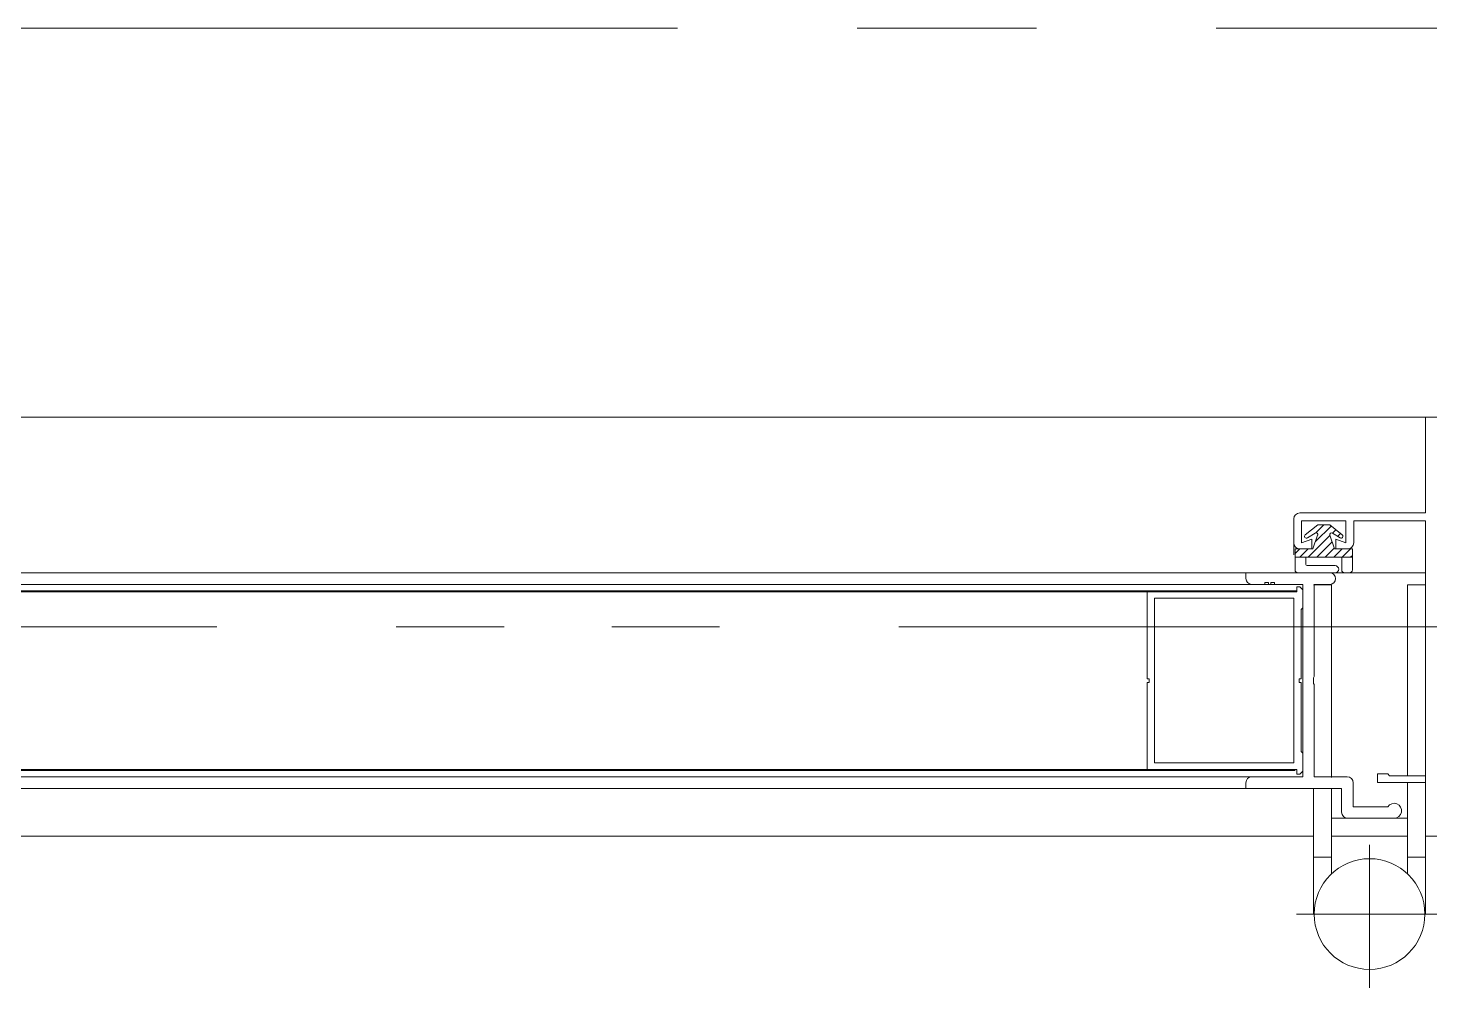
# Model space of a CAD drawing. Units: millimetres at full size, sheet at 1:30. Extents: x -16828 to 149130, y 47892 to 100313.
# Drawn here: x -4723.6 to -4489.3, y 55985.5 to 56145.9 of the extents above; entities that cross this region are included whole.
import ezdxf

# ---------------------------------------------------------------- set-up
doc = ezdxf.new("R2010")
doc.units = ezdxf.units.MM
doc.header["$LTSCALE"] = 30
for name, pattern in [('CHAIN2', [12, 9, -1, 1, -1]), ('DASHED3', [4, 3, -1]), ('DOUBLE_CHAIN1', [8.8, 5, -1, 0.6, -0.6, 0.6, -1])]:
    doc.linetypes.add(name, pattern=pattern)
for name, color, linetype, lineweight in [('2-2_間仕切り芯', 7, 'DOUBLE_CHAIN1', 15), ('2-A_建具', 7, 'Continuous', 15), ('3-0_AIHO08-壁芯', 7, 'CHAIN2', 15)]:
    doc.layers.add(name, color=color, linetype=linetype, lineweight=lineweight)

msp = doc.modelspace()

# ---------------------------------------------------------------- linework, layer by layer
at = {"layer": '2-2_間仕切り芯'}
msp.add_line((-8010.04, 56045.86), (-2371.74, 56045.86), dxfattribs=at)
at = {"layer": '2-A_建具'}
for p, q in [((-4489.94, 56080.86), (-4865.04, 56080.86)), ((-4490.04, 56080.86), (-4490.04, 56064.86)), ((-4465.04, 56080.86), (-4490.04, 56080.86)), ((-4512.04, 56063.86), (-4512.04, 56059.86)), ((-4490.04, 56064.86), (-4511.04, 56064.86)), ((-4510.74, 56063.56), (-4503.34, 56063.56)), ((-4510.74, 56059.86), (-4510.74, 56063.56)), ((-4503.34, 56063.56), (-4503.34, 56059.86)), ((-4502.04, 56063.56), (-4490.04, 56063.56)), ((-4502.04, 56059.86), (-4502.04, 56063.56)), ((-4490.04, 56063.56), (-4490.04, 56020.96)), ((-4510.13, 56061.19), (-4508.04, 56062.86)), ((-4508.5, 56061.51), (-4509.78, 56060.7)), ((-4506, 56061.08), (-4509.62, 56057.46)), ((-4508.84, 56058.86), (-4508.06, 56061.16)), ((-4505.82, 56062.68), (-4508.43, 56060.07)), ((-4507.05, 56062.86), (-4508.35, 56061.56)), ((-4506.04, 56062.86), (-4508.04, 56062.86)), ((-4503.95, 56061.19), (-4506.04, 56062.86)), ((-4505.58, 56061.51), (-4504.3, 56060.7)), ((-4505.03, 56062.05), (-4505.57, 56061.51)), ((-4504.24, 56061.42), (-4504.71, 56060.96)), ((-4512.04, 56057.86), (-4512.04, 56059.86)), ((-4508.84, 56058.86), (-4511.84, 56058.86)), ((-4511.05, 56058.86), (-4511.84, 56058.07)), ((-4511.84, 56058.86), (-4511.84, 56055.36)), ((-4509.64, 56058.86), (-4511.04, 56057.46)), ((-4511.04, 56058.86), (-4509.04, 56058.86)), ((-4509.04, 56060.48), (-4510.74, 56059.86)), ((-4509.04, 56058.86), (-4509.04, 56060.48)), ((-4505.64, 56060.03), (-4508.21, 56057.46)), ((-4505.28, 56058.97), (-4506.79, 56057.46)), ((-4503.98, 56058.86), (-4505.38, 56057.46)), ((-4505.04, 56060.48), (-4505.04, 56058.86)), ((-4503.34, 56059.86), (-4505.04, 56060.48)), ((-4505.04, 56058.86), (-4503.04, 56058.86)), ((-4502.56, 56058.86), (-4503.96, 56057.46)), ((-4502.24, 56055.36), (-4502.24, 56058.86)), ((-4511.84, 56057.46), (-4502.24, 56057.46)), ((-4510.04, 56056.26), (-4510.04, 56057.46)), ((-4504.04, 56057.46), (-4504.04, 56055.36)), ((-4502.24, 56057.77), (-4502.55, 56057.46)), ((-4490.04, 56054.86), (-4865.04, 56054.86)), ((-4519.74, 56054.86), (-4723.54, 56054.86)), ((-4505.14, 56054.86), (-4511.34, 56054.86)), ((-4509.84, 56056.06), (-4505.14, 56056.06)), ((-4503.54, 56054.86), (-4502.74, 56054.86)), ((-4490.04, 55997.86), (-4490.04, 56054.86)), ((-4510.84, 56052.91), (-4865.04, 56052.91)), ((-4511.58, 56051.86), (-4865.04, 56051.86)), ((-4511.84, 56051.71), (-4865.04, 56051.71)), ((-4536.54, 56051.71), (-4536.54, 56037.16)), ((-4511.54, 56051.71), (-4536.54, 56051.71)), ((-4511.54, 56052.51), (-4511.54, 56051.71)), ((-4511.04, 56052.51), (-4511.54, 56052.51)), ((-4510.54, 56052.01), (-4511.04, 56052.51)), ((-4510.54, 56049.01), (-4510.54, 56052.01)), ((-4505.74, 56052.86), (-4508.74, 56052.86)), ((-4505.74, 56052.86), (-4505.74, 56020.66)), ((-4493.04, 56052.86), (-4493.04, 56020.96)), ((-4490.04, 56052.86), (-4493.04, 56052.86)), ((-4535.34, 56050.61), (-4512.04, 56050.61)), ((-4535.34, 56023.11), (-4535.34, 56050.61)), ((-4512.04, 56050.61), (-4512.04, 56023.11)), ((-4510.84, 56048.71), (-4510.54, 56049.01)), ((-4510.84, 56037.16), (-4510.84, 56048.71)), ((-4536.54, 56037.16), (-4536.24, 56037.16)), ((-4536.54, 56036.56), (-4536.54, 56022.01)), ((-4536.24, 56036.56), (-4536.54, 56036.56)), ((-4536.24, 56037.16), (-4536.24, 56036.56)), ((-4511.14, 56037.16), (-4510.84, 56037.16)), ((-4511.14, 56036.56), (-4511.14, 56037.16)), ((-4510.84, 56036.56), (-4511.14, 56036.56)), ((-4510.84, 56025.01), (-4510.84, 56036.56)), ((-4510.54, 56024.71), (-4510.84, 56025.01)), ((-4510.54, 56021.71), (-4510.54, 56024.71)), ((-4511.84, 56022.01), (-4865.04, 56022.01)), ((-4511.84, 56021.86), (-4865.04, 56021.86)), ((-4536.54, 56022.01), (-4511.54, 56022.01)), ((-4512.04, 56023.11), (-4535.34, 56023.11)), ((-4511.54, 56022.01), (-4511.54, 56021.21)), ((-4511.54, 56021.21), (-4511.04, 56021.21)), ((-4511.04, 56021.21), (-4510.54, 56021.71)), ((-4498.04, 56021.26), (-4498.04, 56019.86)), ((-4496.34, 56021.26), (-4498.04, 56021.26)), ((-4496.04, 56020.96), (-4496.34, 56021.26)), ((-4865.04, 56020.81), (-4510.84, 56020.81)), ((-4865.04, 56018.86), (-4508.74, 56018.86)), ((-4519.74, 56018.86), (-4723.54, 56018.86)), ((-4508.74, 56018.86), (-4508.74, 55997.86)), ((-4505.74, 56018.86), (-4505.74, 56004.59)), ((-4498.04, 56019.86), (-4490.04, 56019.86)), ((-4490.04, 56020.96), (-4496.04, 56020.96)), ((-4493.04, 56019.86), (-4493.04, 56004.59)), ((-4490.04, 56019.86), (-4490.04, 56010.86)), ((-4495.3, 56013.86), (-4503.05, 56013.86)), ((-4508.74, 56010.86), (-4865.04, 56010.86)), ((-4493.04, 56010.86), (-4505.74, 56010.86)), ((-4490.04, 56010.86), (-4465.04, 56010.86))]:
    msp.add_line(p, q, dxfattribs=at)
at = {"layer": '2-A_建具', "linetype": 'DASHED3'}
for p, q in [((-4499.39, 56009.45), (-4499.39, 55985.52)), ((-4487.04, 55997.86), (-4511.61, 55997.86))]:
    msp.add_line(p, q, dxfattribs=at)
at = {"layer": '2-A_建具'}
for points in [[(-4502.24, 56058.86), (-4505.24, 56058.86), (-4506.02, 56061.16)], [(-4520.05, 56053.93), (-4520.05, 56054.86), (-4506.02, 56054.86)], [(-4519.05, 56020.79), (-4510.55, 56020.79), (-4510.55, 56052.93), (-4515.26, 56052.93), (-4515.26, 56053.23), (-4515.86, 56053.23), (-4515.86, 56052.93), (-4516.26, 56052.93), (-4516.26, 56053.23), (-4516.86, 56053.23), (-4516.86, 56052.93), (-4519.05, 56052.93)], [(-4506.02, 56052.93), (-4508.62, 56052.93), (-4508.62, 56037.53), (-4508.76, 56037.34), (-4508.76, 56036.39), (-4508.62, 56036.2), (-4508.62, 56020.79), (-4503.12, 56020.79)], [(-4504.05, 56014.86), (-4504.05, 56018.86), (-4520.05, 56018.86), (-4520.05, 56019.79)], [(-4502.12, 56019.79), (-4502.12, 56015.79), (-4496.35, 56015.79)], [(-4508.74, 56007.36), (-4505.74, 56007.36), (-4505.74, 56013.86), (-4493.04, 56013.86), (-4493.04, 56007.36), (-4490.04, 56007.36)]]:
    msp.add_lwpolyline(points, dxfattribs=at)
msp.add_circle((-4499.39, 55997.86), 9.25, dxfattribs=at)
for centre, radius, start, end in [((-4511.04, 56063.86), 1, 90, 180), ((-4509.94, 56060.96), 0.3, 128.5897, 302.2475), ((-4508.34, 56061.26), 0.3, 341.2027, 122.2475), ((-4505.74, 56061.26), 0.3, 57.7525, 198.7973), ((-4504.14, 56060.96), 0.3, 237.7525, 51.4104), ((-4511.04, 56059.86), 1, 180, 270), ((-4503.04, 56059.86), 1, 270, 0), ((-4511.34, 56055.36), 0.5, 180, 270), ((-4509.84, 56056.26), 0.2, 180, 270), ((-4506.02, 56053.9), 0.965, 270, 90), ((-4505.14, 56055.46), 0.6, 270, 90), ((-4503.54, 56055.36), 0.5, 180, 270), ((-4502.74, 56055.36), 0.5, 270, 0), ((-4519.05, 56053.93), 1, 180, 270), ((-4519.05, 56019.79), 1, 90, 180), ((-4503.12, 56019.79), 1, 0, 90), ((-4503.05, 56014.86), 1, 180, 270), ((-4495.3, 56015.11), 1.25, 270, 147.0435)]:
    msp.add_arc(centre, radius, start, end, dxfattribs=at)
at = {"layer": '3-0_AIHO08-壁芯'}
msp.add_line((-2815.04, 56145.86), (-5790.04, 56145.86), dxfattribs=at)

doc.saveas('drawing.dxf')
